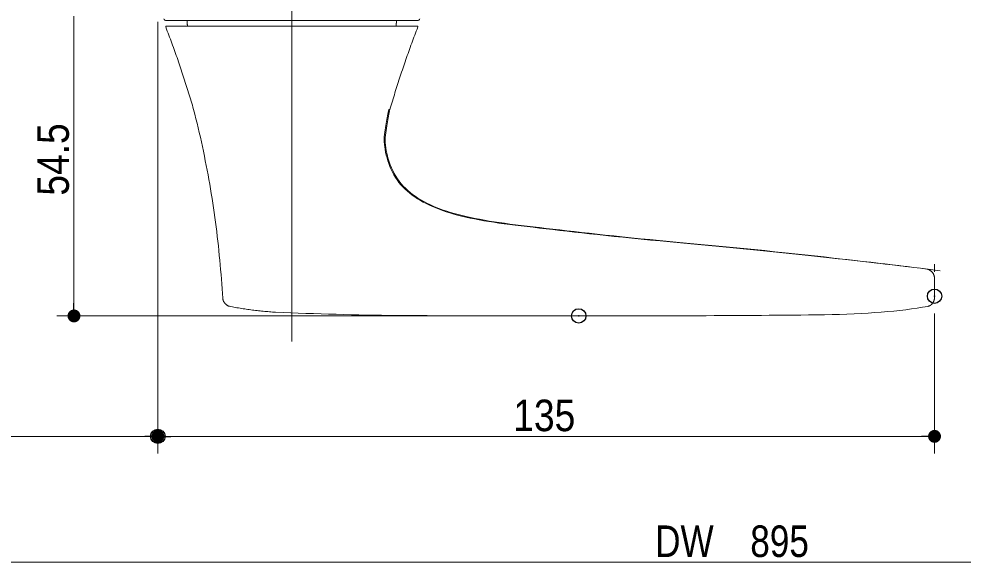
# Model space of a CAD drawing. Units: millimetres, scale not verified. Extents: x -909 to 909, y -457 to 457.
# Drawn here: x -119.4 to 45.1, y -275.2 to -180.5 of the extents above; entities that cross this region are included whole.
import ezdxf
from ezdxf.enums import TextEntityAlignment as Align

# ---------------------------------------------------------------- set-up
doc = ezdxf.new("R2010")
doc.units = ezdxf.units.MM
doc.header["$LTSCALE"] = 5
doc.header["$PDMODE"] = 32
doc.header["$PDSIZE"] = 2.5
for name, color, linetype, lineweight in [('0-1_3一般', 7, 'Continuous', 15), ('0-2_2寸法-1', 7, 'Continuous', 15), ('0-3_0', 7, 'Continuous', 25)]:
    doc.layers.add(name, color=color, linetype=linetype, lineweight=lineweight)
doc.layers.add('0-4_Defpoints', color=7, linetype='Continuous')
doc.styles.add('ＭＳ Ｐゴシック', font='')
doc.styles.get('ＭＳ Ｐゴシック').set_extended_font_data('MS PGothic')

# ---------------------------------------------------------------- blocks, each defined once
blk = doc.blocks.new('_Dot')
at = {"layer": '0-3_0'}
blk.add_line((-2.5, 0), (-5, 0), dxfattribs=at)
for points in [[(0, 0), (-2.5, 0), (-2.48, 0.31)], [(0, 0), (-2.48, -0.31), (-2.5, 0)], [(0, 0), (-2.48, 0.31), (-2.42, 0.62)], [(0, 0), (-2.42, -0.62), (-2.48, -0.31)], [(0, 0), (-2.42, 0.62), (-2.32, 0.92)], [(0, 0), (-2.32, -0.92), (-2.42, -0.62)], [(0, 0), (-2.32, 0.92), (-2.19, 1.2)], [(0, 0), (-2.19, -1.2), (-2.32, -0.92)], [(0, 0), (-2.19, 1.2), (-2.02, 1.47)], [(0, 0), (-2.02, -1.47), (-2.19, -1.2)], [(0, 0), (-2.02, 1.47), (-1.82, 1.71)], [(0, 0), (-1.82, -1.71), (-2.02, -1.47)], [(0, 0), (-1.82, 1.71), (-1.59, 1.93)], [(0, 0), (-1.59, -1.93), (-1.82, -1.71)], [(0, 0), (-1.59, 1.93), (-1.34, 2.11)], [(0, 0), (-1.34, -2.11), (-1.59, -1.93)], [(0, 0), (-1.34, 2.11), (-1.06, 2.26)], [(0, 0), (-1.06, -2.26), (-1.34, -2.11)], [(0, 0), (-1.06, 2.26), (-0.77, 2.38)], [(0, 0), (-0.77, -2.38), (-1.06, -2.26)], [(0, 0), (-0.77, 2.38), (-0.47, 2.46)], [(0, 0), (-0.47, -2.46), (-0.77, -2.38)], [(0, 0), (-0.47, 2.46), (-0.16, 2.5)], [(0, 0), (-0.16, -2.5), (-0.47, -2.46)], [(0, 0), (-0.16, 2.5), (0.16, 2.5)], [(0, 0), (0.16, -2.5), (-0.16, -2.5)], [(0, 0), (0.16, 2.5), (0.47, 2.46)], [(0, 0), (0.47, 2.46), (0.77, 2.38)], [(0, 0), (0.77, 2.38), (1.06, 2.26)], [(0, 0), (1.06, 2.26), (1.34, 2.11)], [(0, 0), (1.34, 2.11), (1.59, 1.93)], [(0, 0), (1.59, 1.93), (1.82, 1.71)], [(0, 0), (1.82, 1.71), (2.02, 1.47)], [(0, 0), (2.02, 1.47), (2.19, 1.2)], [(0, 0), (2.19, 1.2), (2.32, 0.92)], [(0, 0), (2.32, 0.92), (2.42, 0.62)], [(0, 0), (2.42, 0.62), (2.48, 0.31)], [(0, 0), (2.48, 0.31), (2.5, 0)], [(0, 0), (0.47, -2.46), (0.16, -2.5)], [(0, 0), (0.77, -2.38), (0.47, -2.46)], [(0, 0), (1.06, -2.26), (0.77, -2.38)], [(0, 0), (1.34, -2.11), (1.06, -2.26)], [(0, 0), (1.59, -1.93), (1.34, -2.11)], [(0, 0), (1.82, -1.71), (1.59, -1.93)], [(0, 0), (2.02, -1.47), (1.82, -1.71)], [(0, 0), (2.19, -1.2), (2.02, -1.47)], [(0, 0), (2.32, -0.92), (2.19, -1.2)], [(0, 0), (2.42, -0.62), (2.32, -0.92)], [(0, 0), (2.48, -0.31), (2.42, -0.62)], [(0, 0), (2.5, 0), (2.48, -0.31)]]:
    blk.add_solid(points, dxfattribs=at)

msp = doc.modelspace()

# ---------------------------------------------------------------- linework, layer by layer
at = {"layer": '0-1_3一般', "lineweight": 5}
for p, q in [((-71.888, -46.192), (-71.888, -236.76)), ((40.112, -224.597), (40.112, -223.274)), ((37.281, -223.922), (41.104, -224.397))]:
    msp.add_line(p, q, dxfattribs=at)
at = {"layer": '0-1_3一般'}
for p, q in [((-93.7, -180.775), (-93.689, -180.775)), ((-79.688, -180.775), (-92.603, -180.775)), ((-90.105, -180.775), (-90.105, -181.275)), ((-64.088, -180.775), (-79.688, -180.775)), ((-51.173, -180.775), (-64.088, -180.775)), ((-53.671, -181.275), (-53.671, -180.775)), ((-50.087, -180.775), (-51.173, -180.775)), ((-93.721, -182.267), (-93.858, -181.913)), ((-93.77, -181.776), (-93.765, -181.775)), ((-93.765, -181.775), (-71.888, -181.775)), ((-90.047, -181.763), (-90.044, -181.775)), ((-50.011, -181.775), (-71.888, -181.775)), ((-53.695, -181.288), (-53.696, -181.275)), ((-49.917, -181.908), (-49.918, -181.913)), ((-88.79, -197.084), (-88.997, -196.275)), ((-54.969, -196.276), (-54.981, -196.276)), ((-54.673, -195.911), (-54.779, -196.275)), ((40.105, -225.543), (40.112, -225.597)), ((-83.924, -229.253), (-83.931, -229.204)), ((38.959, -230.61), (38.949, -230.613)), ((39.385, -230.434), (39.352, -230.456))]:
    msp.add_line(p, q, dxfattribs=at)
for points in [[(-92.603, -180.775), (-92.641, -180.775), (-92.68, -180.775), (-92.719, -180.775), (-92.758, -180.775), (-92.797, -180.775), (-92.835, -180.775), (-92.874, -180.775), (-92.913, -180.775), (-92.952, -180.775), (-92.99, -180.775), (-93.029, -180.775), (-93.068, -180.775), (-93.107, -180.775), (-93.146, -180.775), (-93.184, -180.775), (-93.223, -180.775), (-93.262, -180.775), (-93.301, -180.775), (-93.339, -180.775), (-93.378, -180.775), (-93.417, -180.775), (-93.456, -180.775), (-93.493, -180.775), (-93.527, -180.775), (-93.558, -180.775), (-93.586, -180.775), (-93.612, -180.775), (-93.634, -180.775), (-93.654, -180.775), (-93.672, -180.775), (-93.686, -180.775), (-93.698, -180.775), (-93.706, -180.775), (-93.712, -180.775), (-93.715, -180.775), (-93.716, -180.775), (-93.713, -180.775), (-93.708, -180.775), (-93.7, -180.775)], [(-93.858, -181.913), (-93.859, -181.908), (-93.86, -181.903), (-93.861, -181.899), (-93.862, -181.894), (-93.862, -181.89), (-93.863, -181.885), (-93.863, -181.88), (-93.863, -181.876), (-93.862, -181.871), (-93.862, -181.867), (-93.861, -181.862), (-93.86, -181.858), (-93.859, -181.853), (-93.857, -181.849), (-93.855, -181.844), (-93.853, -181.84), (-93.851, -181.836), (-93.849, -181.831), (-93.846, -181.827), (-93.843, -181.822), (-93.84, -181.818), (-93.837, -181.814), (-93.834, -181.81), (-93.831, -181.806), (-93.827, -181.803), (-93.824, -181.8), (-93.82, -181.797), (-93.817, -181.794), (-93.813, -181.791), (-93.809, -181.789), (-93.805, -181.786), (-93.801, -181.784), (-93.797, -181.782), (-93.793, -181.781), (-93.788, -181.779), (-93.784, -181.778), (-93.779, -181.777), (-93.775, -181.776), (-93.77, -181.776)], [(-88.997, -196.275), (-89.103, -195.911), (-89.211, -195.547), (-89.319, -195.184), (-89.428, -194.82), (-89.537, -194.457), (-89.648, -194.094), (-89.759, -193.732), (-89.871, -193.37), (-89.984, -193.008), (-90.097, -192.646), (-90.211, -192.284), (-90.327, -191.923), (-90.442, -191.562), (-90.559, -191.201), (-90.676, -190.841), (-90.794, -190.48), (-90.913, -190.121), (-91.033, -189.761), (-91.153, -189.401), (-91.274, -189.042), (-91.396, -188.683), (-91.519, -188.325), (-91.642, -187.966), (-91.766, -187.608), (-91.891, -187.25), (-92.017, -186.892), (-92.144, -186.535), (-92.271, -186.178), (-92.399, -185.821), (-92.528, -185.464), (-92.657, -185.108), (-92.788, -184.752), (-92.919, -184.396), (-93.051, -184.041), (-93.183, -183.685), (-93.317, -183.33), (-93.451, -182.975), (-93.586, -182.621), (-93.721, -182.267)], [(-90.086, -181.276), (-90.087, -181.289), (-90.088, -181.301), (-90.09, -181.314), (-90.091, -181.327), (-90.091, -181.339), (-90.092, -181.352), (-90.093, -181.364), (-90.093, -181.377), (-90.094, -181.389), (-90.094, -181.402), (-90.094, -181.415), (-90.094, -181.427), (-90.093, -181.44), (-90.093, -181.452), (-90.093, -181.465), (-90.092, -181.477), (-90.091, -181.49), (-90.091, -181.502), (-90.09, -181.515), (-90.088, -181.527), (-90.087, -181.54), (-90.086, -181.552), (-90.084, -181.564), (-90.083, -181.577), (-90.081, -181.589), (-90.079, -181.602), (-90.078, -181.614), (-90.076, -181.627), (-90.074, -181.639), (-90.071, -181.651), (-90.069, -181.664), (-90.067, -181.676), (-90.064, -181.689), (-90.062, -181.701), (-90.059, -181.713), (-90.056, -181.726), (-90.053, -181.738), (-90.05, -181.751), (-90.047, -181.763)], [(-49.918, -181.913), (-50.055, -182.267), (-50.19, -182.621), (-50.325, -182.975), (-50.459, -183.33), (-50.593, -183.685), (-50.725, -184.041), (-50.857, -184.396), (-50.988, -184.752), (-51.119, -185.108), (-51.248, -185.464), (-51.377, -185.821), (-51.505, -186.178), (-51.632, -186.535), (-51.759, -186.892), (-51.884, -187.25), (-52.009, -187.608), (-52.134, -187.966), (-52.257, -188.325), (-52.38, -188.683), (-52.502, -189.042), (-52.623, -189.401), (-52.743, -189.761), (-52.863, -190.121), (-52.982, -190.48), (-53.1, -190.841), (-53.217, -191.201), (-53.334, -191.562), (-53.449, -191.923), (-53.564, -192.284), (-53.679, -192.646), (-53.792, -193.008), (-53.905, -193.37), (-54.017, -193.732), (-54.128, -194.094), (-54.238, -194.457), (-54.348, -194.82), (-54.457, -195.184), (-54.565, -195.547), (-54.673, -195.911)], [(-53.724, -181.775), (-53.721, -181.763), (-53.717, -181.751), (-53.714, -181.738), (-53.712, -181.726), (-53.709, -181.714), (-53.706, -181.702), (-53.704, -181.689), (-53.702, -181.677), (-53.7, -181.665), (-53.698, -181.652), (-53.696, -181.64), (-53.694, -181.627), (-53.693, -181.615), (-53.692, -181.603), (-53.69, -181.59), (-53.689, -181.578), (-53.688, -181.565), (-53.688, -181.553), (-53.687, -181.54), (-53.687, -181.528), (-53.686, -181.515), (-53.686, -181.503), (-53.686, -181.49), (-53.686, -181.478), (-53.686, -181.465), (-53.686, -181.452), (-53.686, -181.44), (-53.686, -181.427), (-53.687, -181.415), (-53.687, -181.402), (-53.688, -181.389), (-53.688, -181.377), (-53.689, -181.364), (-53.69, -181.352), (-53.691, -181.339), (-53.692, -181.326), (-53.693, -181.314), (-53.694, -181.301), (-53.695, -181.288)], [(-50.011, -181.775), (-50.006, -181.776), (-50.001, -181.776), (-49.997, -181.777), (-49.992, -181.778), (-49.988, -181.779), (-49.983, -181.781), (-49.979, -181.782), (-49.975, -181.784), (-49.971, -181.786), (-49.967, -181.789), (-49.963, -181.791), (-49.959, -181.794), (-49.955, -181.797), (-49.952, -181.8), (-49.948, -181.803), (-49.945, -181.806), (-49.942, -181.81), (-49.938, -181.814), (-49.935, -181.818), (-49.932, -181.822), (-49.929, -181.827), (-49.927, -181.831), (-49.924, -181.835), (-49.922, -181.84), (-49.92, -181.844), (-49.919, -181.849), (-49.917, -181.853), (-49.916, -181.858), (-49.915, -181.862), (-49.914, -181.867), (-49.913, -181.871), (-49.913, -181.876), (-49.913, -181.88), (-49.913, -181.885), (-49.913, -181.89), (-49.914, -181.894), (-49.914, -181.899), (-49.915, -181.903), (-49.917, -181.908)], [(-83.931, -229.204), (-83.981, -228.371), (-84.034, -227.538), (-84.091, -226.706), (-84.152, -225.874), (-84.217, -225.042), (-84.286, -224.211), (-84.359, -223.38), (-84.435, -222.549), (-84.516, -221.719), (-84.6, -220.889), (-84.688, -220.06), (-84.781, -219.231), (-84.877, -218.403), (-84.977, -217.575), (-85.081, -216.747), (-85.189, -215.92), (-85.3, -215.093), (-85.416, -214.266), (-85.536, -213.44), (-85.659, -212.615), (-85.786, -211.79), (-85.918, -210.965), (-86.054, -210.142), (-86.194, -209.32), (-86.338, -208.498), (-86.486, -207.677), (-86.638, -206.857), (-86.795, -206.038), (-86.956, -205.22), (-87.12, -204.402), (-87.289, -203.586), (-87.462, -202.77), (-87.64, -201.955), (-87.821, -201.141), (-88.007, -200.328), (-88.196, -199.516), (-88.39, -198.704), (-88.588, -197.894), (-88.79, -197.084)], [(-52.875, -209.407), (-53.21, -209), (-53.524, -208.577), (-53.817, -208.14), (-54.09, -207.686), (-54.342, -207.218), (-54.574, -206.734), (-54.785, -206.235), (-54.975, -205.723), (-55.146, -205.216), (-55.296, -204.719), (-55.426, -204.23), (-55.535, -203.751), (-55.624, -203.281), (-55.693, -202.82), (-55.742, -202.368), (-55.77, -201.926), (-55.778, -201.492), (-55.766, -201.068), (-55.734, -200.653), (-55.681, -200.247), (-55.623, -199.852), (-55.564, -199.468), (-55.504, -199.097), (-55.444, -198.737), (-55.384, -198.388), (-55.324, -198.051), (-55.263, -197.726), (-55.202, -197.413), (-55.141, -197.111), (-55.079, -196.821), (-55.017, -196.542), (-54.954, -196.275), (-54.954, -196.275)], [(-54.779, -196.275), (-54.843, -196.549), (-54.906, -196.834), (-54.969, -197.132), (-55.032, -197.441), (-55.095, -197.762), (-55.157, -198.095), (-55.22, -198.441), (-55.282, -198.798), (-55.343, -199.167), (-55.405, -199.548), (-55.466, -199.941), (-55.527, -200.346), (-55.581, -200.762), (-55.614, -201.187), (-55.624, -201.621), (-55.613, -202.064), (-55.579, -202.516), (-55.523, -202.977), (-55.445, -203.447), (-55.345, -203.926), (-55.223, -204.413), (-55.078, -204.91), (-54.912, -205.416), (-54.723, -205.93), (-54.512, -206.45), (-54.281, -206.956), (-54.029, -207.445), (-53.757, -207.917), (-53.463, -208.373), (-53.15, -208.812), (-52.815, -209.235), (-52.46, -209.641), (-52.085, -210.03), (-51.688, -210.403), (-51.271, -210.76), (-50.834, -211.099), (-50.376, -211.423), (-49.901, -211.734), (-49.409, -212.034)], [(-54.779, -196.275), (-54.78, -196.275), (-54.78, -196.275), (-54.781, -196.275), (-54.782, -196.275), (-54.784, -196.275), (-54.785, -196.275), (-54.787, -196.275), (-54.788, -196.275), (-54.79, -196.275), (-54.793, -196.275), (-54.795, -196.275), (-54.797, -196.275), (-54.8, -196.275), (-54.803, -196.275), (-54.806, -196.275), (-54.809, -196.275), (-54.813, -196.275), (-54.816, -196.275), (-54.82, -196.275), (-54.824, -196.275), (-54.828, -196.276), (-54.833, -196.276), (-54.838, -196.276), (-54.843, -196.276), (-54.849, -196.276), (-54.855, -196.276), (-54.862, -196.276), (-54.869, -196.276), (-54.876, -196.276), (-54.884, -196.276), (-54.892, -196.276), (-54.9, -196.276), (-54.909, -196.276), (-54.918, -196.276), (-54.928, -196.276), (-54.937, -196.276), (-54.948, -196.276), (-54.958, -196.276), (-54.969, -196.276)], [(-23.927, -217.504), (-25.168, -217.363), (-26.377, -217.224), (-27.552, -217.087), (-28.695, -216.953), (-29.805, -216.821), (-30.883, -216.692), (-31.927, -216.566), (-32.939, -216.442), (-33.919, -216.321), (-34.865, -216.202), (-35.785, -216.081), (-36.68, -215.953), (-37.553, -215.819), (-38.401, -215.678), (-39.226, -215.531), (-40.027, -215.378), (-40.805, -215.218), (-41.559, -215.052), (-42.29, -214.88), (-42.996, -214.701), (-43.68, -214.516), (-44.339, -214.325), (-44.978, -214.126), (-45.6, -213.915), (-46.205, -213.694), (-46.793, -213.462), (-47.365, -213.219), (-47.92, -212.965), (-48.458, -212.701), (-48.979, -212.425), (-49.483, -212.139), (-49.971, -211.841), (-50.442, -211.533), (-50.897, -211.214), (-51.333, -210.883), (-51.75, -210.537), (-52.145, -210.176), (-52.521, -209.799), (-52.875, -209.407)], [(-49.409, -212.034), (-48.901, -212.323), (-48.376, -212.601), (-47.834, -212.868), (-47.276, -213.124), (-46.702, -213.369), (-46.111, -213.602), (-45.503, -213.825), (-44.879, -214.037), (-44.238, -214.237), (-43.581, -214.427), (-42.903, -214.609), (-42.201, -214.786), (-41.475, -214.957), (-40.726, -215.123), (-39.952, -215.283), (-39.155, -215.438), (-38.334, -215.588), (-37.489, -215.733), (-36.621, -215.872), (-35.728, -216.005), (-34.812, -216.134), (-33.872, -216.257), (-32.905, -216.377), (-31.903, -216.501), (-30.869, -216.627), (-29.801, -216.755), (-28.699, -216.886), (-27.564, -217.019), (-26.395, -217.155), (-25.193, -217.294), (-23.957, -217.435), (-22.688, -217.578), (-21.385, -217.725), (-20.049, -217.873), (-18.677, -218.024), (-17.26, -218.178), (-15.798, -218.333), (-14.292, -218.491), (-12.74, -218.65)], [(36.096, -223.776), (35.023, -223.644), (33.905, -223.509), (32.742, -223.37), (31.534, -223.228), (30.281, -223.082), (28.984, -222.932), (27.641, -222.779), (26.254, -222.622), (24.821, -222.462), (23.344, -222.298), (21.822, -222.13), (20.255, -221.959), (18.65, -221.786), (17.022, -221.612), (15.372, -221.439), (13.7, -221.265), (12.005, -221.092), (10.288, -220.919), (8.548, -220.746), (6.787, -220.573), (5.003, -220.401), (3.196, -220.228), (1.367, -220.056), (-0.484, -219.884), (-2.347, -219.712), (-4.172, -219.542), (-5.954, -219.374), (-7.691, -219.207), (-9.385, -219.043), (-11.034, -218.881), (-12.639, -218.72), (-14.201, -218.561), (-15.718, -218.404), (-17.191, -218.249), (-18.62, -218.096), (-20.005, -217.945), (-21.347, -217.796), (-22.654, -217.649), (-23.927, -217.504)], [(-12.74, -218.65), (-11.144, -218.812), (-9.502, -218.976), (-7.815, -219.142), (-6.084, -219.31), (-4.307, -219.481), (-2.486, -219.653), (-0.62, -219.828), (1.285, -220.005), (3.178, -220.182), (5.047, -220.36), (6.895, -220.539), (8.719, -220.719), (10.521, -220.9), (12.3, -221.081), (14.056, -221.263), (15.79, -221.446), (17.501, -221.63), (19.19, -221.814), (20.855, -221.999), (22.498, -222.185), (24.102, -222.368), (25.662, -222.547), (27.177, -222.722), (28.647, -222.893), (30.073, -223.06), (31.453, -223.222), (32.789, -223.381), (34.08, -223.535), (35.327, -223.685), (36.528, -223.831), (37.685, -223.973), (38.798, -224.111), (38.798, -224.111)], [(38.798, -224.111), (38.85, -224.124), (38.902, -224.138), (38.953, -224.154), (39.003, -224.171), (39.053, -224.19), (39.101, -224.21), (39.149, -224.232), (39.196, -224.255), (39.242, -224.279), (39.287, -224.305), (39.331, -224.333), (39.375, -224.361), (39.417, -224.392), (39.459, -224.423), (39.5, -224.457), (39.54, -224.491), (39.579, -224.527), (39.618, -224.565), (39.655, -224.604), (39.692, -224.644), (39.728, -224.685), (39.762, -224.727), (39.794, -224.77), (39.825, -224.814), (39.855, -224.858), (39.883, -224.902), (39.909, -224.948), (39.934, -224.994), (39.957, -225.04), (39.979, -225.088), (39.999, -225.136), (40.018, -225.184), (40.035, -225.234), (40.05, -225.284), (40.065, -225.334), (40.077, -225.385), (40.088, -225.437), (40.098, -225.49), (40.105, -225.543)], [(40.112, -225.597), (40.112, -227.374), (40.112, -227.503)], [(40.112, -229.151), (40.112, -228.524), (40.112, -227.503)], [(-82.771, -230.602), (-82.817, -230.586), (-82.863, -230.569), (-82.908, -230.551), (-82.951, -230.532), (-82.995, -230.511), (-83.037, -230.49), (-83.079, -230.467), (-83.119, -230.443), (-83.16, -230.418), (-83.199, -230.392), (-83.238, -230.365), (-83.275, -230.337), (-83.313, -230.307), (-83.349, -230.277), (-83.385, -230.245), (-83.419, -230.212), (-83.454, -230.178), (-83.487, -230.143), (-83.519, -230.107), (-83.551, -230.069), (-83.582, -230.031), (-83.612, -229.992), (-83.64, -229.953), (-83.667, -229.913), (-83.693, -229.873), (-83.718, -229.832), (-83.741, -229.791), (-83.763, -229.749), (-83.784, -229.706), (-83.804, -229.663), (-83.822, -229.62), (-83.839, -229.576), (-83.855, -229.531), (-83.87, -229.486), (-83.883, -229.441), (-83.895, -229.394), (-83.906, -229.348), (-83.916, -229.3), (-83.924, -229.253)], [(40.112, -229.152), (40.109, -229.191), (40.104, -229.23), (40.099, -229.269), (40.093, -229.308), (40.087, -229.346), (40.079, -229.384), (40.071, -229.422), (40.061, -229.46), (40.051, -229.497), (40.04, -229.534), (40.028, -229.571), (40.015, -229.607), (40.002, -229.644), (39.987, -229.68), (39.972, -229.716), (39.956, -229.751), (39.939, -229.786), (39.921, -229.821), (39.902, -229.856), (39.882, -229.891), (39.862, -229.925), (39.841, -229.958), (39.819, -229.991), (39.797, -230.023), (39.774, -230.055), (39.75, -230.086), (39.726, -230.116), (39.701, -230.146), (39.676, -230.175), (39.649, -230.204), (39.623, -230.232), (39.595, -230.259), (39.567, -230.286), (39.538, -230.312), (39.509, -230.337), (39.479, -230.362), (39.448, -230.387), (39.417, -230.41), (39.385, -230.434)], [(-74.709, -231.635), (-74.98, -231.617), (-75.251, -231.598), (-75.521, -231.577), (-75.792, -231.555), (-76.062, -231.533), (-76.332, -231.509), (-76.602, -231.484), (-76.872, -231.458), (-77.141, -231.43), (-77.411, -231.402), (-77.68, -231.373), (-77.95, -231.342), (-78.219, -231.311), (-78.488, -231.278), (-78.756, -231.244), (-79.025, -231.209), (-79.294, -231.173), (-79.562, -231.136), (-79.83, -231.097), (-80.098, -231.058), (-80.366, -231.017), (-80.634, -230.976), (-80.902, -230.933), (-81.169, -230.889), (-81.437, -230.844), (-81.704, -230.798), (-81.971, -230.751), (-82.238, -230.702), (-82.505, -230.653), (-82.771, -230.603)], [(-58.869, -232.116), (-60.189, -232.09), (-61.51, -232.062), (-62.83, -232.031), (-64.15, -231.997), (-65.47, -231.961), (-66.79, -231.922), (-68.11, -231.881), (-69.43, -231.837), (-70.75, -231.79), (-72.07, -231.741), (-73.39, -231.69), (-74.709, -231.635)], [(38.949, -230.613), (38.034, -230.769), (37.091, -230.917), (36.12, -231.056), (35.12, -231.186), (34.092, -231.307), (33.036, -231.42), (31.951, -231.524), (30.838, -231.62), (29.696, -231.707), (28.526, -231.785), (27.328, -231.854), (26.102, -231.915), (24.847, -231.967), (23.564, -232.01), (22.252, -232.045), (20.912, -232.071), (19.546, -232.089), (18.173, -232.104), (16.8, -232.119), (15.428, -232.133), (14.055, -232.146), (12.683, -232.158), (11.311, -232.169), (9.939, -232.18), (8.568, -232.19), (7.196, -232.199), (5.825, -232.208), (4.454, -232.216), (3.083, -232.223), (1.712, -232.229), (0.342, -232.234), (-1.029, -232.239), (-2.399, -232.243), (-3.763, -232.246), (-5.101, -232.25), (-6.412, -232.253), (-7.696, -232.255), (-8.952, -232.258), (-10.18, -232.26)], [(39.352, -230.456), (39.343, -230.461), (39.333, -230.466), (39.323, -230.471), (39.314, -230.476), (39.304, -230.48), (39.294, -230.485), (39.284, -230.49), (39.274, -230.494), (39.265, -230.499), (39.255, -230.504), (39.245, -230.508), (39.235, -230.512), (39.225, -230.517), (39.215, -230.521), (39.205, -230.525), (39.195, -230.529), (39.185, -230.534), (39.175, -230.538), (39.165, -230.542), (39.155, -230.546), (39.145, -230.55), (39.135, -230.553), (39.124, -230.557), (39.114, -230.561), (39.104, -230.565), (39.094, -230.568), (39.084, -230.572), (39.073, -230.575), (39.063, -230.579), (39.053, -230.582), (39.042, -230.586), (39.032, -230.589), (39.022, -230.592), (39.011, -230.595), (39.001, -230.598), (38.991, -230.602), (38.98, -230.605), (38.97, -230.608), (38.959, -230.61)], [(-10.18, -232.26), (-11.381, -232.263), (-12.555, -232.265), (-13.702, -232.267), (-14.821, -232.268), (-15.913, -232.27), (-16.977, -232.271), (-18.014, -232.272), (-19.024, -232.273), (-20.006, -232.274), (-20.961, -232.275), (-21.888, -232.275), (-23.209, -232.275), (-24.53, -232.274), (-25.85, -232.273), (-27.171, -232.272), (-28.492, -232.27), (-29.813, -232.269), (-31.133, -232.267), (-32.454, -232.265), (-33.775, -232.263), (-35.096, -232.261), (-36.417, -232.259), (-37.737, -232.256), (-39.058, -232.254), (-40.379, -232.251), (-41.7, -232.248), (-43.021, -232.245), (-44.341, -232.241), (-45.662, -232.238), (-46.983, -232.234), (-48.304, -232.23), (-49.625, -232.225), (-50.946, -232.217), (-52.266, -232.207), (-53.587, -232.194), (-54.908, -232.178), (-56.228, -232.16), (-57.549, -232.14), (-58.869, -232.116)]]:
    msp.add_lwpolyline(points, dxfattribs=at)
for centre, start, end in [((-93.76, -180.275), 208.03624, 269.99991), ((-50.016, -180.275), 270.00009, 331.46836)]:
    msp.add_arc(centre, 0.5, start, end, dxfattribs=at)
at = {"layer": '0-2_2寸法-1'}
for p, q in [((-109.84, -230.024), (-109.84, -180.026)), ((-95.231, -181.075), (-95.231, -256.269)), ((-95.228, -181.035), (-95.228, -256.269)), ((40.112, -231.837), (40.112, -256.269)), ((-24.888, -232.275), (-112.84, -232.275)), ((-97.479, -253.269), (-168.54, -253.269)), ((37.861, -253.269), (-92.98, -253.269)), ((-168.54, -275.19), (177.745, -275.19))]:
    msp.add_line(p, q, dxfattribs=at)
at = {"layer": '0-4_Defpoints'}
for p in [(40.112, -228.837), (-21.888, -232.275), (-95.231, -253.269)]:
    msp.add_point(p, dxfattribs=at)

# ---------------------------------------------------------------- block references
at = {"layer": '0-2_2寸法-1', "xscale": 0.4502051, "yscale": 0.4502051}
for p, rotation in [((-109.84, -232.275), 270), ((-95.231, -253.269), 180)]:
    msp.add_blockref('_Dot', p, dxfattribs=dict(at, rotation=rotation))
for p in [(-95.228, -253.269), (40.112, -253.269)]:
    msp.add_blockref('_Dot', p, dxfattribs=at)

# ---------------------------------------------------------------- texts
at = {"layer": '0-2_2寸法-1', "style": 'ＭＳ Ｐゴシック', "width": 0.9}
msp.add_text('54.5', height=5.499, rotation=90, dxfattribs=at).set_placement((-109.082, -211.307), align=Align.BOTTOM_LEFT)
at = {"layer": '0-2_2寸法-1', "style": 'ＭＳ Ｐゴシック'}
for s, height, width, p in [('135', 5.499, 0.9, (-33.293, -254.013)), ('DW\u3000895', 5.503, 0.85, (-8.569, -275.948))]:
    msp.add_text(s, height=height, dxfattribs=dict(at, width=width)).set_placement(p, align=Align.BOTTOM_LEFT)

doc.saveas('drawing.dxf')
